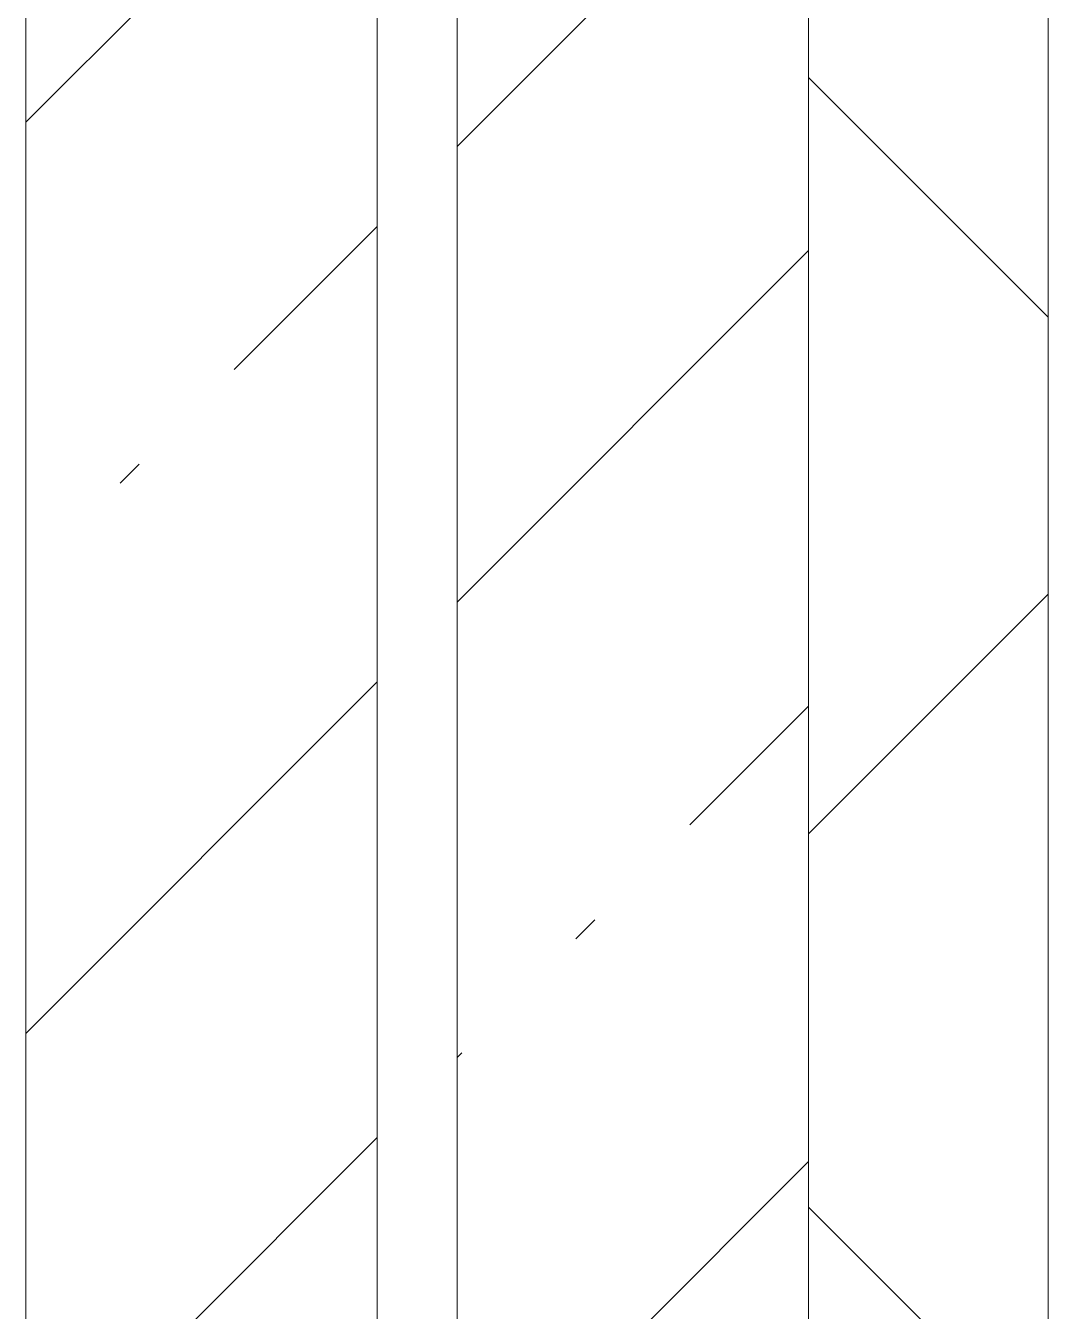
# Model space of a CAD drawing. Header units: millimetres. Extents: x -7229 to 196340, y -8553 to 29000.
# Drawn here: x 84480 to 85120, y 23860 to 24665 of the extents above; entities that cross this region are included whole.
import ezdxf

# ---------------------------------------------------------------- set-up
doc = ezdxf.new("R2010")
doc.units = ezdxf.units.MM
for name, color, linetype, lineweight in [('A-WALL', 7, 'Continuous', 5), ('A-WALL-1', 7, 'Continuous', 9), ('I-WALL', 7, 'Continuous', 5)]:
    doc.layers.add(name, color=color, linetype=linetype, lineweight=lineweight)
pattern_1 = [(45, (0, 0), (-285.1231, 285.1231), []), (45, (285.12, 0), (-285.1231, 285.1231), [504.031, -100.806, 16.764, -84.042])]

msp = doc.modelspace()

# ---------------------------------------------------------------- hatches: boundary and pattern name
at = {"layer": 'A-WALL'}
h = msp.add_hatch(dxfattribs=at)
h.set_pattern_fill('FP_21', color=256, style=0, pattern_type=2)
h.set_pattern_definition([(45, (0, 0), (-353.5534, 353.5534), []), (135, (0, 0), (-353.5534, -353.5534), [])])
h.paths.add_polyline_path([(84994.22, 23680), (85120, 23680), (85120, 27330), (84970, 27330), (84970, 23680)])
at = {"layer": 'I-WALL'}
h = msp.add_hatch(dxfattribs=at)
h.set_pattern_fill('FP_1', color=256, style=0, pattern_type=2)
h.set_pattern_definition(pattern_1)
h.paths.add_polyline_path([(84870, 21680), (84970, 21680), (84970, 27100), (84750, 27100), (84750, 21680)])
h = msp.add_hatch(dxfattribs=at)
h.set_pattern_fill('FP_1', color=256, style=0, pattern_type=2)
h.set_pattern_definition(pattern_1)
h.paths.add_polyline_path([(84488.84, 23200), (84700, 23200), (84700, 26600), (84480, 26600), (84480, 23200)])

# ---------------------------------------------------------------- linework, layer by layer
at = {"layer": 'A-WALL'}
msp.add_line((84970, 27100), (84970, 23680), dxfattribs=at)
at = {"layer": 'A-WALL-1'}
msp.add_line((85120, 23830), (85120, 27330), dxfattribs=at)
at = {"layer": 'I-WALL'}
for p, q in [((84750, 27100), (84750, 21680)), ((84970, 27100), (84970, 21780)), ((84480, 26600), (84480, 23200)), ((84700, 23200), (84700, 26600))]:
    msp.add_line(p, q, dxfattribs=at)

doc.saveas('drawing.dxf')
